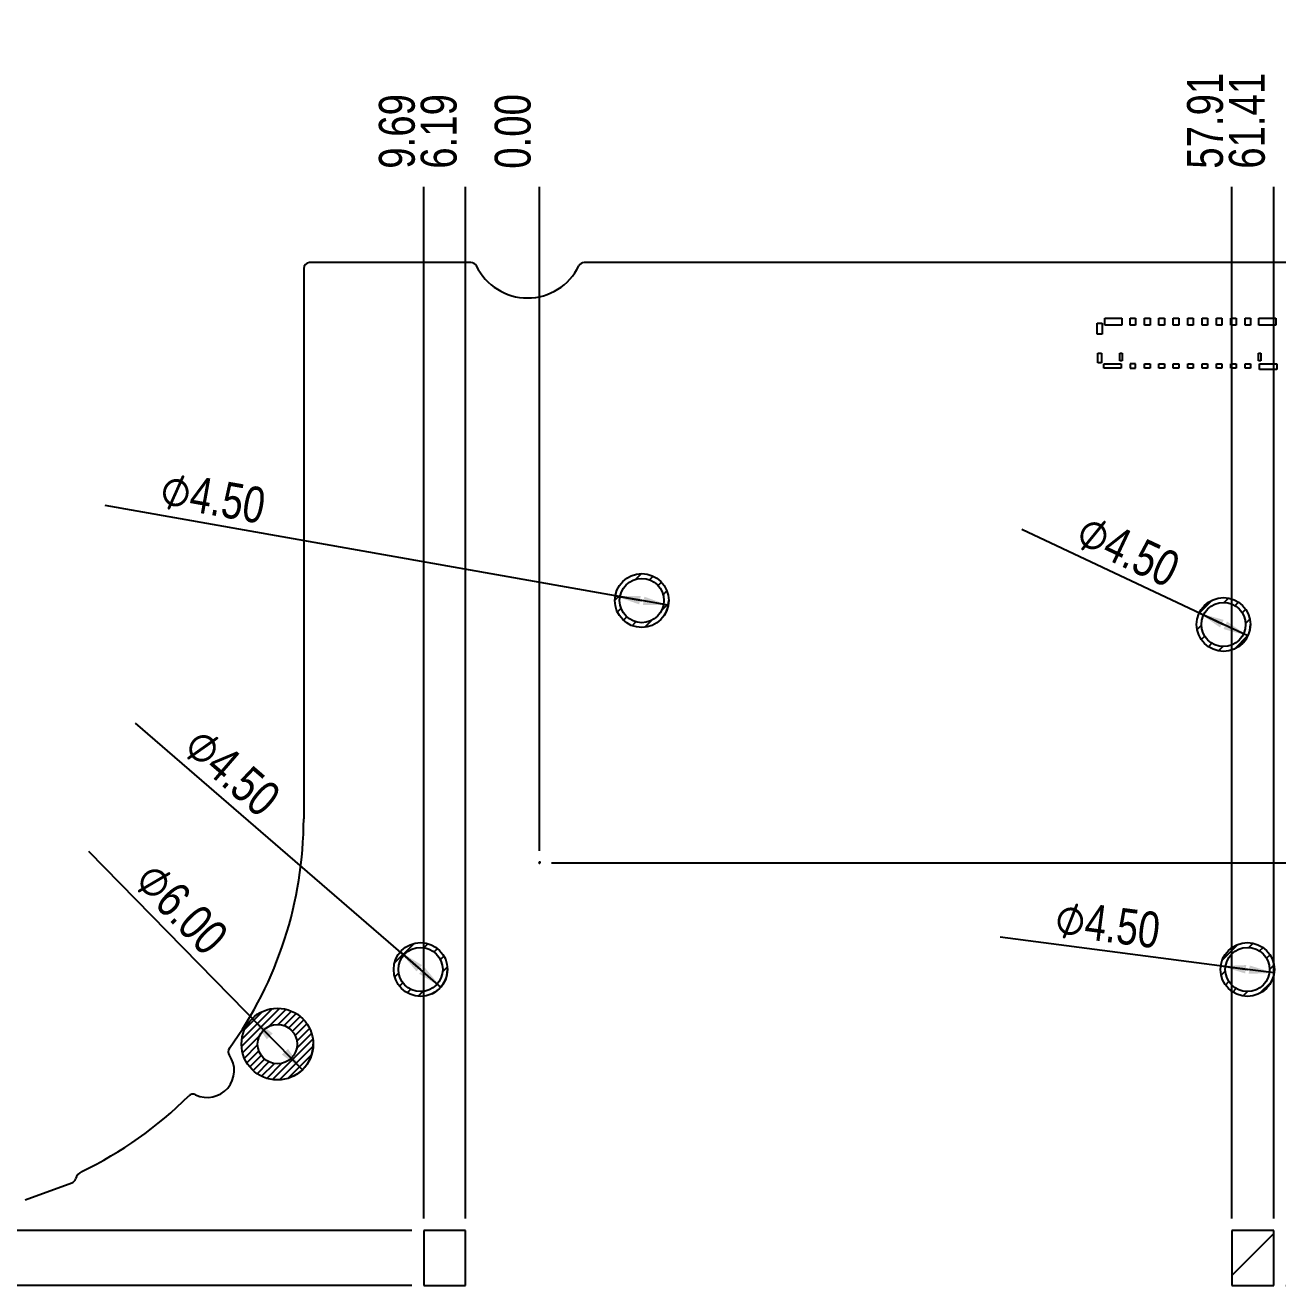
# Model space of a CAD drawing. Header units: millimetres. Extents: x 0 to 841, y 0 to 594.
# Drawn here: x 369.8 to 474.6, y 403 to 508.6 of the extents above; entities that cross this region are included whole.
import ezdxf

# ---------------------------------------------------------------- set-up
doc = ezdxf.new("R2010")
doc.units = ezdxf.units.MM
doc.header["$LTSCALE"] = 46.255
doc.layers.get('0').update_dxf_attribs({"linetype": 'CONTINUOUS'})
doc.layers.add('ASSEM_MEM', color=7, linetype='CONTINUOUS')
doc.styles.get("Standard").update_dxf_attribs({"font": 'txt', "width": 0.8})
doc.styles.add('TEXTSTYLE_3', font='symbol_asme.ttf')
doc.dimstyles.new('DIMSTYLE_1', dxfattribs={"dimtxt": 3, "dimasz": 2.1, "dimexe": 2, "dimexo": 1, "dimgap": 0.75, "dimtad": 0, "dimtih": 1, "dimtoh": 1, "dimzin": 0, "dimdsep": 46, "dimtxsty": 'STANDARD', "dimblk": '_FILLED', "dimblk1": '_FILLED', "dimblk2": '_FILLED', "dimcen": 0.09, "dimazin": 0, "dimtp": 0.01, "dimtm": 0.01, "dimtfac": 1, "dimtofl": 0, "dimtmove": 0, "dimatfit": 3, "dimldrblk": '_FILLED', "dimfxl": 1, "dimtolj": 1, "dimtzin": 0, "dimarcsym": 0})
doc.dimstyles.new('DIMSTYLE_2', dxfattribs={"dimtxt": 3, "dimasz": 2.1, "dimexe": 2, "dimexo": 1, "dimtad": 1, "dimzin": 0, "dimdsep": 46, "dimtxsty": 'STANDARD', "dimblk": '_FILLED', "dimblk1": '_FILLED', "dimblk2": '_FILLED', "dimcen": 0.09, "dimazin": 0, "dimtp": 0.01, "dimtm": 0.01, "dimtfac": 1, "dimtmove": 0, "dimatfit": 2, "dimldrblk": '_FILLED', "dimfxl": 1, "dimtolj": 1, "dimtzin": 0, "dimarcsym": 0})

# ---------------------------------------------------------------- blocks, each defined once
blk = doc.blocks.new('*D0')
at = {"color": 2, "linetype": 'CONTINUOUS'}
blk.add_line((406.63, 408.83), (406.63, 495.12), dxfattribs=at)
at = {"color": 2, "linetype": 'CONTINUOUS', "insert": (402.88, 496.62), "char_height": 3, "width": 9.6, "attachment_point": 1, "rotation": 90, "line_spacing_factor": 0.9}
blk.add_mtext('6.19', dxfattribs=at)
blk = doc.blocks.new('_FILLED')
at = {"color": 0, "linetype": 'BYBLOCK'}
blk.add_solid([(0, 0), (-1, 0.167), (-1, -0.167)], dxfattribs=at)
blk = doc.blocks.new('*D1')
at = {"color": 2, "linetype": 'CONTINUOUS'}
blk.add_line((412.82, 439.59), (412.82, 495.12), dxfattribs=at)
at = {"color": 2, "linetype": 'CONTINUOUS', "insert": (409.07, 496.62), "char_height": 3, "width": 9.6, "attachment_point": 1, "rotation": 90, "line_spacing_factor": 0.9}
blk.add_mtext('0.00', dxfattribs=at)
blk = doc.blocks.new('*D2')
at = {"color": 2, "linetype": 'CONTINUOUS'}
blk.add_line((403.13, 408.83), (403.13, 495.12), dxfattribs=at)
at = {"color": 2, "linetype": 'CONTINUOUS', "insert": (399.38, 496.62), "char_height": 3, "width": 9.6, "attachment_point": 1, "rotation": 90, "line_spacing_factor": 0.9}
blk.add_mtext('9.69', dxfattribs=at)
blk = doc.blocks.new('*D3')
at = {"color": 2, "linetype": 'CONTINUOUS'}
blk.add_line((470.73, 408.83), (470.73, 495.12), dxfattribs=at)
at = {"color": 2, "linetype": 'CONTINUOUS', "insert": (466.98, 496.62), "char_height": 3, "width": 12, "attachment_point": 1, "rotation": 90, "line_spacing_factor": 0.9}
blk.add_mtext('57.91', dxfattribs=at)
blk = doc.blocks.new('*D4')
at = {"color": 2, "linetype": 'CONTINUOUS'}
blk.add_line((474.23, 408.83), (474.23, 495.12), dxfattribs=at)
at = {"color": 2, "linetype": 'CONTINUOUS', "insert": (470.48, 496.62), "char_height": 3, "width": 12, "attachment_point": 1, "rotation": 90, "line_spacing_factor": 0.9}
blk.add_mtext('61.41', dxfattribs=at)
blk = doc.blocks.new('*D5')
at = {"color": 2, "linetype": 'CONTINUOUS'}
blk.add_line((413.82, 438.59), (541.04, 438.59), dxfattribs=at)
at = {"color": 2, "linetype": 'CONTINUOUS', "insert": (542.54, 442.34), "char_height": 3, "width": 9.6, "attachment_point": 1, "line_spacing_factor": 0.9}
blk.add_mtext('0.00', dxfattribs=at)
blk = doc.blocks.new('*D6')
at = {"color": 2, "linetype": 'CONTINUOUS'}
blk.add_line((475.23, 403.23), (537.78, 403.23), dxfattribs=at)
at = {"color": 2, "linetype": 'CONTINUOUS', "insert": (539.28, 406.98), "char_height": 3, "width": 12, "attachment_point": 1, "line_spacing_factor": 0.9}
blk.add_mtext('35.36', dxfattribs=at)
blk = doc.blocks.new('*D7')
at = {"color": 2, "linetype": 'CONTINUOUS'}
blk.add_line((402.13, 407.83), (292.13, 407.83), dxfattribs=at)
at = {"color": 2, "linetype": 'CONTINUOUS', "insert": (290.63, 411.58), "char_height": 3, "width": 12, "attachment_point": 3, "line_spacing_factor": 0.9}
blk.add_mtext('30.76', dxfattribs=at)
blk = doc.blocks.new('*D8')
at = {"color": 2, "linetype": 'CONTINUOUS'}
blk.add_line((402.13, 403.23), (292.38, 403.23), dxfattribs=at)
at = {"color": 2, "linetype": 'CONTINUOUS', "insert": (290.88, 406.98), "char_height": 3, "width": 12, "attachment_point": 3, "line_spacing_factor": 0.9}
blk.add_mtext('35.36', dxfattribs=at)
blk = doc.blocks.new('*D12')
at = {"color": 2, "linetype": 'CONTINUOUS'}
for p, q in [((390.89, 423.42), (375.13, 439.52)), ((388.79, 425.56), (390.89, 423.42)), ((392.99, 421.28), (390.89, 423.42))]:
    blk.add_line(p, q, dxfattribs=at)
at = {"color": 2, "linetype": 'CONTINUOUS', "xscale": 2.1, "yscale": 2.1, "zscale": 2.1}
for p, rotation in [((388.79, 425.56), 134.3915948832), ((392.99, 421.28), 314.3915948832)]:
    blk.add_blockref('_FILLED', p, dxfattribs=dict(at, rotation=rotation))
at = {"color": 2, "linetype": 'CONTINUOUS', "insert": (387, 432.75), "char_height": 3, "width": 19.7077, "attachment_point": 3, "rotation": 314.3916, "line_spacing_factor": 0.9, "style": 'TEXTSTYLE_3'}
blk.add_mtext('⌀\\ftxt;{\\W0.8;6.00}', dxfattribs=at)
blk = doc.blocks.new('*D18')
at = {"color": 2, "linetype": 'CONTINUOUS'}
for p, q in [((421.37, 460.51), (376.48, 468.47)), ((419.15, 460.9), (421.37, 460.51)), ((423.59, 460.12), (421.37, 460.51))]:
    blk.add_line(p, q, dxfattribs=at)
at = {"color": 2, "linetype": 'CONTINUOUS', "xscale": 2.1, "yscale": 2.1, "zscale": 2.1}
for p, rotation in [((419.15, 460.9), 169.947275934), ((423.59, 460.12), 349.947275934)]:
    blk.add_blockref('_FILLED', p, dxfattribs=dict(at, rotation=rotation))
at = {"color": 2, "linetype": 'CONTINUOUS', "insert": (390.07, 469.87), "char_height": 3, "width": 19.7077, "attachment_point": 3, "rotation": 349.9473, "line_spacing_factor": 0.9, "style": 'TEXTSTYLE_3'}
blk.add_mtext('⌀\\ftxt;{\\W0.8;4.50}', dxfattribs=at)
blk = doc.blocks.new('*D19')
at = {"color": 2, "linetype": 'CONTINUOUS'}
for p, q in [((402.87, 429.66), (379.01, 450.27)), ((401.17, 431.13), (402.87, 429.66)), ((404.57, 428.19), (402.87, 429.66))]:
    blk.add_line(p, q, dxfattribs=at)
at = {"color": 2, "linetype": 'CONTINUOUS', "xscale": 2.1, "yscale": 2.1, "zscale": 2.1}
for p, rotation in [((401.17, 431.13), 139.1815241006), ((404.57, 428.19), 319.1815241006)]:
    blk.add_blockref('_FILLED', p, dxfattribs=dict(at, rotation=rotation))
at = {"color": 2, "linetype": 'CONTINUOUS', "insert": (391.4, 444.52), "char_height": 3, "width": 19.7077, "attachment_point": 3, "rotation": 319.1815, "line_spacing_factor": 0.9, "style": 'TEXTSTYLE_3'}
blk.add_mtext('⌀\\ftxt;{\\W0.8;4.50}', dxfattribs=at)
blk = doc.blocks.new('*D20')
at = {"color": 2, "linetype": 'CONTINUOUS'}
for p, q in [((470.03, 458.51), (453.16, 466.46)), ((467.99, 459.47), (470.03, 458.51)), ((472.07, 457.55), (470.03, 458.51))]:
    blk.add_line(p, q, dxfattribs=at)
at = {"color": 2, "linetype": 'CONTINUOUS', "xscale": 2.1, "yscale": 2.1, "zscale": 2.1}
for p, rotation in [((467.99, 459.47), 154.7702048902), ((472.07, 457.55), 334.7702048902)]:
    blk.add_blockref('_FILLED', p, dxfattribs=dict(at, rotation=rotation))
at = {"color": 2, "linetype": 'CONTINUOUS', "insert": (466.64, 464.25), "char_height": 3, "width": 19.7077, "attachment_point": 3, "rotation": 334.7702, "line_spacing_factor": 0.9, "style": 'TEXTSTYLE_3'}
blk.add_mtext('⌀\\ftxt;{\\W0.8;4.50}', dxfattribs=at)
blk = doc.blocks.new('*D21')
at = {"color": 2, "linetype": 'CONTINUOUS'}
for p, q in [((472.03, 429.66), (451.36, 432.36)), ((469.8, 429.95), (472.03, 429.66)), ((474.26, 429.37), (472.03, 429.66))]:
    blk.add_line(p, q, dxfattribs=at)
at = {"color": 2, "linetype": 'CONTINUOUS', "xscale": 2.1, "yscale": 2.1, "zscale": 2.1}
for p, rotation in [((469.8, 429.95), 172.5446171901), ((474.26, 429.37), 352.5446171901)]:
    blk.add_blockref('_FILLED', p, dxfattribs=dict(at, rotation=rotation))
at = {"color": 2, "linetype": 'CONTINUOUS', "insert": (464.87, 434.38), "char_height": 3, "width": 19.7077, "attachment_point": 3, "rotation": 352.5446, "line_spacing_factor": 0.9, "style": 'TEXTSTYLE_3'}
blk.add_mtext('⌀\\ftxt;{\\W0.8;4.50}', dxfattribs=at)

msp = doc.modelspace()

# ---------------------------------------------------------------- linework, layer by layer
at = {"color": 2, "linetype": 'CONTINUOUS'}
for centre, radius, start in [((421.37, 460.51), 2.25, 325.98479), ((470.03, 458.51), 2.25, 310.80772), ((402.87, 429.66), 2.25, 295.21904), ((472.03, 429.66), 2.25, 328.58213), ((390.89, 423.42), 3, 295.95665)]:
    msp.add_arc(centre, radius, start, 360, dxfattribs=at)
at = {"layer": 'ASSEM_MEM', "color": 7, "linetype": 'CONTINUOUS'}
for p, q in [((393.09, 488.27), (393.09, 442.25)), ((407.083, 488.77), (393.59, 488.77)), ((486.085, 488.77), (416.557, 488.77)), ((369.802, 410.398), (373.701, 411.817))]:
    msp.add_line(p, q, dxfattribs=at)
at = {"layer": 'ASSEM_MEM', "color": 4, "linetype": 'CONTINUOUS'}
for p, q in [((459.47, 482.795), (459.47, 483.695)), ((459.47, 483.695), (459.87, 483.695)), ((459.87, 483.695), (459.87, 482.795)), ((460.115, 483.53), (460.115, 484.125)), ((460.115, 484.125), (461.515, 484.125)), ((461.515, 484.125), (461.515, 483.53)), ((462.23, 484.125), (462.68, 484.125)), ((462.23, 483.53), (462.23, 484.125)), ((462.68, 484.125), (462.68, 483.53)), ((463.43, 484.125), (463.88, 484.125)), ((463.43, 483.53), (463.43, 484.125)), ((463.88, 484.125), (463.88, 483.53)), ((464.63, 484.125), (465.08, 484.125)), ((464.63, 483.53), (464.63, 484.125)), ((465.08, 484.125), (465.08, 483.53)), ((465.83, 484.125), (466.28, 484.125)), ((465.83, 483.53), (465.83, 484.125)), ((466.28, 484.125), (466.28, 483.53)), ((467.03, 484.125), (467.48, 484.125)), ((467.03, 483.53), (467.03, 484.125)), ((467.48, 484.125), (467.48, 483.53)), ((468.23, 484.125), (468.68, 484.125)), ((468.23, 483.53), (468.23, 484.125)), ((468.68, 484.125), (468.68, 483.53)), ((469.43, 484.125), (469.88, 484.125)), ((469.43, 483.53), (469.43, 484.125)), ((469.88, 484.125), (469.88, 483.53)), ((470.63, 484.125), (471.08, 484.125)), ((470.63, 483.53), (470.63, 484.125)), ((471.08, 484.125), (471.08, 483.53)), ((471.83, 484.125), (472.28, 484.125)), ((471.83, 483.53), (471.83, 484.125)), ((472.28, 484.125), (472.28, 483.53)), ((472.995, 484.125), (474.395, 484.125)), ((472.995, 483.53), (472.995, 484.125)), ((474.395, 484.125), (474.395, 483.53)), ((459.87, 482.795), (459.47, 482.795)), ((461.515, 483.53), (460.115, 483.53)), ((462.68, 483.53), (462.23, 483.53)), ((463.88, 483.53), (463.43, 483.53)), ((465.08, 483.53), (464.63, 483.53)), ((466.28, 483.53), (465.83, 483.53)), ((467.48, 483.53), (467.03, 483.53)), ((468.68, 483.53), (468.23, 483.53)), ((469.88, 483.53), (469.43, 483.53)), ((471.08, 483.53), (470.63, 483.53)), ((472.28, 483.53), (471.83, 483.53)), ((474.395, 483.53), (472.995, 483.53)), ((459.52, 480.39), (459.52, 481.2)), ((459.52, 481.2), (459.82, 481.2)), ((459.82, 480.39), (459.52, 480.39)), ((459.82, 481.2), (459.82, 480.39)), ((461.355, 480.55), (461.355, 481.19)), ((461.355, 481.19), (461.555, 481.19)), ((461.555, 480.55), (461.355, 480.55)), ((461.555, 481.19), (461.555, 480.55)), ((472.955, 481.19), (473.155, 481.19)), ((472.955, 480.55), (472.955, 481.19)), ((473.155, 480.55), (472.955, 480.55)), ((473.155, 481.19), (473.155, 480.55)), ((460.02, 479.94), (460.02, 480.3)), ((460.02, 480.3), (461.48, 480.3)), ((461.48, 479.94), (460.02, 479.94)), ((461.48, 480.3), (461.48, 479.94)), ((462.68, 480.3), (462.23, 480.3)), ((462.23, 480.3), (462.23, 479.94)), ((462.23, 479.94), (462.68, 479.94)), ((462.68, 479.94), (462.68, 480.3)), ((463.43, 480.3), (463.88, 480.3)), ((463.43, 479.94), (463.43, 480.3)), ((463.88, 479.94), (463.43, 479.94)), ((463.88, 480.3), (463.88, 479.94)), ((464.63, 480.3), (465.08, 480.3)), ((464.63, 479.94), (464.63, 480.3)), ((465.08, 479.94), (464.63, 479.94)), ((465.08, 480.3), (465.08, 479.94)), ((465.83, 480.3), (466.28, 480.3)), ((465.83, 479.94), (465.83, 480.3)), ((466.28, 479.94), (465.83, 479.94)), ((466.28, 480.3), (466.28, 479.94)), ((467.03, 480.3), (467.48, 480.3)), ((467.03, 479.94), (467.03, 480.3)), ((467.48, 479.94), (467.03, 479.94)), ((467.48, 480.3), (467.48, 479.94)), ((468.23, 480.3), (468.68, 480.3)), ((468.23, 479.94), (468.23, 480.3)), ((468.68, 479.94), (468.23, 479.94)), ((468.68, 480.3), (468.68, 479.94)), ((469.43, 480.3), (469.88, 480.3)), ((469.43, 479.94), (469.43, 480.3)), ((469.88, 479.94), (469.43, 479.94)), ((469.88, 480.3), (469.88, 479.94)), ((470.63, 480.3), (471.08, 480.3)), ((470.63, 479.94), (470.63, 480.3)), ((471.08, 479.94), (470.63, 479.94)), ((471.08, 480.3), (471.08, 479.94)), ((471.83, 480.3), (472.28, 480.3)), ((471.83, 479.94), (471.83, 480.3)), ((472.28, 479.94), (471.83, 479.94)), ((472.28, 480.3), (472.28, 479.94)), ((473.03, 480.3), (474.49, 480.3)), ((473.03, 479.832), (473.03, 480.3)), ((474.49, 479.832), (473.03, 479.832)), ((474.49, 480.3), (474.49, 479.832)), ((412.77, 438.59), (412.87, 438.59)), ((412.82, 438.64), (412.82, 438.54)), ((406.63, 407.83), (403.13, 407.83)), ((403.13, 407.83), (403.13, 403.23)), ((406.63, 403.23), (406.63, 407.83)), ((474.23, 407.83), (470.73, 407.83)), ((470.73, 407.83), (470.73, 403.23)), ((474.23, 403.23), (474.23, 407.83)), ((403.13, 403.23), (406.63, 403.23)), ((470.73, 403.23), (474.23, 403.23))]:
    msp.add_line(p, q, dxfattribs=at)
at = {"layer": 'ASSEM_MEM', "color": 2, "linetype": 'CONTINUOUS'}
for p, q in [((420.881, 462.294), (421.346, 462.76)), ((422.018, 462.243), (422.324, 462.548)), ((422.73, 461.765), (423.013, 462.048)), ((419.12, 460.534), (419.586, 460.999)), ((423.154, 461), (423.471, 461.316)), ((467.983, 459.443), (469.097, 460.557)), ((470.088, 460.359), (470.449, 460.721)), ((471.002, 460.084), (471.291, 460.373)), ((419.332, 459.556), (419.637, 459.862)), ((423.023, 459.679), (423.606, 460.262)), ((471.598, 459.491), (471.887, 459.78)), ((419.832, 458.867), (420.115, 459.15)), ((420.564, 458.409), (420.88, 458.726)), ((421.618, 458.274), (422.201, 458.857)), ((467.819, 458.091), (468.181, 458.452)), ((471.879, 458.582), (472.238, 458.941)), ((468.167, 457.249), (468.456, 457.538)), ((470.937, 456.451), (472.089, 457.603)), ((468.76, 456.653), (469.049, 456.942)), ((469.598, 456.302), (469.958, 456.661)), ((400.688, 430.208), (402.322, 431.842)), ((403.157, 431.488), (403.492, 431.822)), ((472.157, 431.506), (472.51, 431.858)), ((403.991, 431.132), (404.276, 431.417)), ((404.528, 430.48), (404.824, 430.776)), ((469.93, 430.467), (471.223, 431.76)), ((473.047, 431.206), (473.334, 431.493)), ((473.626, 430.595), (473.917, 430.886)), ((404.71, 429.473), (405.11, 429.873)), ((473.88, 429.66), (474.249, 430.03)), ((400.708, 429.038), (401.042, 429.373)), ((469.832, 429.18), (470.184, 429.533)), ((470.197, 428.356), (470.484, 428.643)), ((401.113, 428.254), (401.398, 428.539)), ((401.754, 427.706), (402.05, 428.002)), ((402.657, 427.42), (403.057, 427.82)), ((470.804, 427.773), (471.095, 428.064)), ((471.66, 427.441), (472.03, 427.81)), ((473.079, 427.669), (474.021, 428.611)), ((387.897, 423.208), (391.102, 426.413)), ((387.917, 423.822), (390.488, 426.393)), ((388.157, 424.657), (389.653, 426.153)), ((390.206, 424.921), (391.615, 426.331)), ((390.948, 425.069), (392.061, 426.182)), ((391.447, 424.973), (392.454, 425.98)), ((391.838, 424.77), (392.801, 425.733)), ((392.149, 424.486), (393.106, 425.443)), ((392.382, 424.125), (393.368, 425.111)), ((392.521, 423.669), (393.587, 424.734)), ((387.979, 422.695), (389.389, 424.104)), ((390.489, 420.447), (393.863, 423.821)), ((392.498, 423.051), (393.755, 424.309)), ((388.128, 422.249), (389.241, 423.362)), ((388.33, 421.856), (389.337, 422.863)), ((388.577, 421.509), (389.54, 422.472)), ((391.061, 420.425), (393.885, 423.249)), ((391.789, 420.558), (393.752, 422.521)), ((388.867, 421.204), (389.824, 422.161)), ((389.199, 420.942), (390.185, 421.928)), ((389.576, 420.723), (390.641, 421.789)), ((390.001, 420.555), (391.259, 421.812)), ((470.73, 404.069), (474.23, 407.569))]:
    msp.add_line(p, q, dxfattribs=at)
at = {"layer": 'ASSEM_MEM', "color": 4, "linetype": 'CONTINUOUS'}
for centre, radius in [((421.37, 460.51), 2.25), ((421.37, 460.51), 1.85), ((470.03, 458.51), 2.25), ((470.03, 458.51), 1.85), ((402.87, 429.66), 2.25), ((472.03, 429.66), 2.25), ((402.87, 429.66), 1.85), ((472.03, 429.66), 1.85), ((390.89, 423.42), 3), ((390.89, 423.42), 1.65)]:
    msp.add_circle(centre, radius, dxfattribs=at)
at = {"layer": 'ASSEM_MEM', "color": 7, "linetype": 'CONTINUOUS'}
for centre, radius, start, end in [((393.59, 488.27), 0.5, 90, 180), ((407.083, 488.27), 0.5, 26.09179, 90), ((411.82, 490.59), 4.775, 206.09179, 333.90821), ((416.557, 488.27), 0.5, 90, 153.90821), ((360.39, 442.25), 32.7, 324.09758, 360), ((385.027, 421.208), 2.25, 244.09958, 34.90042), ((387.282, 422.781), 0.5, 144.09758, 214.90042), ((383.826, 418.734), 0.5, 64.09958, 134.90242), ((360.39, 442.25), 32.7, 295.63592, 314.90242), ((373.53, 412.287), 0.5, 290, 343.74382), ((374.97, 411.867), 1, 115.63592, 163.74382)]:
    msp.add_arc(centre, radius, start, end, dxfattribs=at)
at = {"layer": 'ASSEM_MEM', "color": 4, "linetype": 'CONTINUOUS'}
msp.add_arc((412.82, 438.59), 0.05, 0, 314.97787, dxfattribs=at)

# ---------------------------------------------------------------- dimensions: what is measured, and where the dimension line sits
at = {"color": 2, "linetype": 'CONTINUOUS'}
for feature_location, offset, dtype, origin, picture, middle in [((470.73, 408.83), (0, 86.29), 1, (412.82, 407.83), '*D3', (468.48, 502.32)), ((474.23, 408.83), (0, 86.29), 1, (412.82, 407.83), '*D4', (471.98, 502.32)), ((403.13, 408.83), (0, 86.29), 1, (412.82, 407.83), '*D2', (400.88, 501.42)), ((406.63, 408.83), (0, 86.29), 1, (412.82, 438.59), '*D0', (404.38, 501.42)), ((412.819940057, 439.590057816), (0, 55.529812445), 1, (412.819940057, 438.590057816), '*D1', (410.5699525, 501.419871045)), ((413.819940057, 438.590057816), (127.216407974, 0), 0, (412.819940057, 438.590057816), '*D5', (547.336366669, 440.840053101)), ((402.13, 407.83), (-109.999, 0), 0, (406.63, 438.59), '*D7', (284.631, 410.08)), ((402.13, 403.23), (-109.749, 0), 0, (406.63, 438.59), '*D8', (284.881, 405.48)), ((475.23, 403.23), (62.551, 0), 0, (474.23, 438.59), '*D6', (545.281, 405.48))]:
    dim = msp.add_ordinate_dim(feature_location=feature_location, offset=offset, dtype=dtype, origin=origin, dimstyle='DIMSTYLE_1', override={"dimtad": 1, "dimtih": 0, "dimtoh": 0}, dxfattribs=at)
    dim.commit()
    dim.dimension.update_dxf_attribs({"geometry": picture, "text_midpoint": middle})
for p1, p2, picture, middle in [((419.154, 460.903), (423.585, 460.117), '*D18', (383.341, 469.537)), ((467.995, 459.469), (472.065, 457.551), '*D20', (460.06, 465.695)), ((401.167, 431.131), (404.573, 428.189), '*D19', (385.449, 447.681)), ((388.791, 425.564), (392.989, 421.276), '*D12', (381.333, 436.398)), ((469.799, 429.952), (474.261, 429.368), '*D21', (458.165, 433.744))]:
    dim = msp.add_diameter_dim_2p(p1=p1, p2=p2, text='{\\fSymbol_ASME;\\W1.0;⌀}<>', dimstyle='DIMSTYLE_2', override={"dimpost": '<>'}, dxfattribs=at)
    dim.commit()
    dim.dimension.update_dxf_attribs({"geometry": picture, "text_midpoint": middle, "dimtype": 163})

doc.saveas('drawing.dxf')
